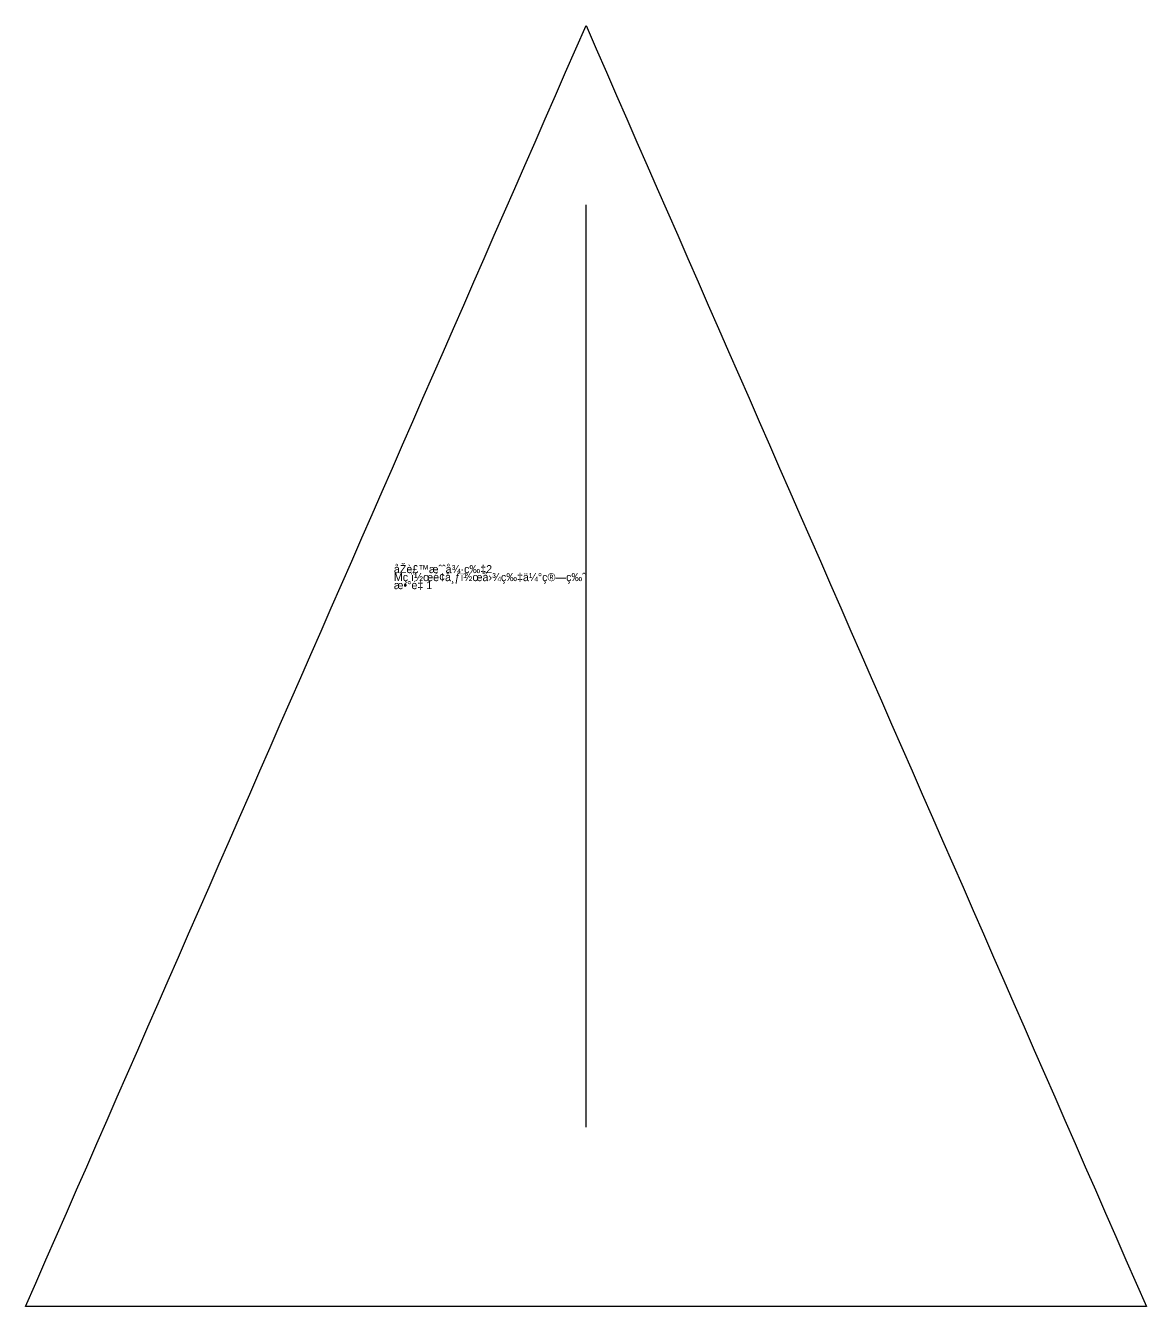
# Model space of a CAD drawing. Header units: millimetres. Extents: x 0 to 2243, y 0 to 2496.
# Drawn here: x 776.2 to 1126.2, y 945.8 to 1345.8 of the extents above; entities that cross this region are included whole.
import ezdxf

# ---------------------------------------------------------------- set-up
doc = ezdxf.new("R2010")
doc.units = ezdxf.units.MM
for name, color, linetype in [('1', 250, 'CONTINUOUS'), ('7', 250, 'CONTINUOUS'), ('8', 250, 'CONTINUOUS')]:
    doc.layers.add(name, color=color, linetype=linetype)

# ---------------------------------------------------------------- blocks, each defined once
blk = doc.blocks.new('åŽè£™æˆˆå¾·ç‰‡2')
at = {"layer": '1'}
blk.add_lwpolyline([(776.25, 945.83), (779.43, 953.1), (782.61, 960.37), (785.79, 967.65), (788.98, 974.92), (792.16, 982.19), (795.34, 989.46), (798.52, 996.74), (801.7, 1004.01), (804.88, 1011.28), (808.07, 1018.55), (811.25, 1025.83), (814.43, 1033.1), (817.61, 1040.37), (820.79, 1047.65), (823.98, 1054.92), (827.16, 1062.19), (830.34, 1069.46), (833.52, 1076.74), (836.7, 1084.01), (839.88, 1091.28), (843.07, 1098.55), (846.25, 1105.83), (849.43, 1113.1), (852.61, 1120.37), (855.79, 1127.65), (858.98, 1134.92), (862.16, 1142.19), (865.34, 1149.46), (868.52, 1156.74), (871.7, 1164.01), (874.88, 1171.28), (878.07, 1178.55), (881.25, 1185.83), (884.43, 1193.1), (887.61, 1200.37), (890.79, 1207.65), (893.98, 1214.92), (897.16, 1222.19), (900.34, 1229.46), (903.52, 1236.74), (906.7, 1244.01), (909.88, 1251.28), (913.07, 1258.55), (916.25, 1265.83), (919.43, 1273.1), (922.61, 1280.37), (925.79, 1287.65), (928.98, 1294.92), (932.16, 1302.19), (935.34, 1309.46), (938.52, 1316.74), (941.7, 1324.01), (944.88, 1331.28), (948.07, 1338.55), (951.25, 1345.83), (954.43, 1338.55), (957.61, 1331.28), (960.79, 1324.01), (963.98, 1316.74), (967.16, 1309.46), (970.34, 1302.19), (973.52, 1294.92), (976.7, 1287.65), (979.88, 1280.37), (983.07, 1273.1), (986.25, 1265.83), (989.43, 1258.55), (992.61, 1251.28), (995.79, 1244.01), (998.98, 1236.74), (1002.16, 1229.46), (1005.34, 1222.19), (1008.52, 1214.92), (1011.7, 1207.65), (1014.88, 1200.37), (1018.07, 1193.1), (1021.25, 1185.83), (1024.43, 1178.55), (1027.61, 1171.28), (1030.79, 1164.01), (1033.98, 1156.74), (1037.16, 1149.46), (1040.34, 1142.19), (1043.52, 1134.92), (1046.7, 1127.65), (1049.88, 1120.37), (1053.07, 1113.1), (1056.25, 1105.83), (1059.43, 1098.55), (1062.61, 1091.28), (1065.79, 1084.01), (1068.98, 1076.74), (1072.16, 1069.46), (1075.34, 1062.19), (1078.52, 1054.92), (1081.7, 1047.65), (1084.88, 1040.37), (1088.07, 1033.1), (1091.25, 1025.83), (1094.43, 1018.55), (1097.61, 1011.28), (1100.79, 1004.01), (1103.98, 996.74), (1107.16, 989.46), (1110.34, 982.19), (1113.52, 974.92), (1116.7, 967.65), (1119.88, 960.37), (1123.07, 953.1), (1126.25, 945.83), (1118.29, 945.83), (1110.34, 945.83), (1102.38, 945.83), (1094.43, 945.83), (1086.48, 945.83), (1078.52, 945.83), (1070.57, 945.83), (1062.61, 945.83), (1054.66, 945.83), (1046.7, 945.83), (1038.75, 945.83), (1030.79, 945.83), (1022.84, 945.83), (1014.88, 945.83), (1006.93, 945.83), (998.98, 945.83), (991.02, 945.83), (983.07, 945.83), (975.11, 945.83), (967.16, 945.83), (959.2, 945.83), (951.25, 945.83), (943.29, 945.83), (935.34, 945.83), (927.38, 945.83), (919.43, 945.83), (911.48, 945.83), (903.52, 945.83), (895.57, 945.83), (887.61, 945.83), (879.66, 945.83), (871.7, 945.83), (863.75, 945.83), (855.79, 945.83), (847.84, 945.83), (839.88, 945.83), (831.93, 945.83), (823.98, 945.83), (816.02, 945.83), (808.07, 945.83), (800.11, 945.83), (792.16, 945.83), (784.2, 945.83)], close=True, dxfattribs=at)
at = {"layer": '7'}
blk.add_line((951.25, 1001.83), (951.25, 1289.83), dxfattribs=at)
at = {"layer": '8'}
blk.add_lwpolyline([(776.25, 945.83), (779.43, 953.1), (782.61, 960.37), (785.79, 967.65), (788.98, 974.92), (792.16, 982.19), (795.34, 989.46), (798.52, 996.74), (801.7, 1004.01), (804.88, 1011.28), (808.07, 1018.55), (811.25, 1025.83), (814.43, 1033.1), (817.61, 1040.37), (820.79, 1047.65), (823.98, 1054.92), (827.16, 1062.19), (830.34, 1069.46), (833.52, 1076.74), (836.7, 1084.01), (839.88, 1091.28), (843.07, 1098.55), (846.25, 1105.83), (849.43, 1113.1), (852.61, 1120.37), (855.79, 1127.65), (858.98, 1134.92), (862.16, 1142.19), (865.34, 1149.46), (868.52, 1156.74), (871.7, 1164.01), (874.88, 1171.28), (878.07, 1178.55), (881.25, 1185.83), (884.43, 1193.1), (887.61, 1200.37), (890.79, 1207.65), (893.98, 1214.92), (897.16, 1222.19), (900.34, 1229.46), (903.52, 1236.74), (906.7, 1244.01), (909.88, 1251.28), (913.07, 1258.55), (916.25, 1265.83), (919.43, 1273.1), (922.61, 1280.37), (925.79, 1287.65), (928.98, 1294.92), (932.16, 1302.19), (935.34, 1309.46), (938.52, 1316.74), (941.7, 1324.01), (944.88, 1331.28), (948.07, 1338.55), (951.25, 1345.83), (954.43, 1338.55), (957.61, 1331.28), (960.79, 1324.01), (963.98, 1316.74), (967.16, 1309.46), (970.34, 1302.19), (973.52, 1294.92), (976.7, 1287.65), (979.88, 1280.37), (983.07, 1273.1), (986.25, 1265.83), (989.43, 1258.55), (992.61, 1251.28), (995.79, 1244.01), (998.98, 1236.74), (1002.16, 1229.46), (1005.34, 1222.19), (1008.52, 1214.92), (1011.7, 1207.65), (1014.88, 1200.37), (1018.07, 1193.1), (1021.25, 1185.83), (1024.43, 1178.55), (1027.61, 1171.28), (1030.79, 1164.01), (1033.98, 1156.74), (1037.16, 1149.46), (1040.34, 1142.19), (1043.52, 1134.92), (1046.7, 1127.65), (1049.88, 1120.37), (1053.07, 1113.1), (1056.25, 1105.83), (1059.43, 1098.55), (1062.61, 1091.28), (1065.79, 1084.01), (1068.98, 1076.74), (1072.16, 1069.46), (1075.34, 1062.19), (1078.52, 1054.92), (1081.7, 1047.65), (1084.88, 1040.37), (1088.07, 1033.1), (1091.25, 1025.83), (1094.43, 1018.55), (1097.61, 1011.28), (1100.79, 1004.01), (1103.98, 996.74), (1107.16, 989.46), (1110.34, 982.19), (1113.52, 974.92), (1116.7, 967.65), (1119.88, 960.37), (1123.07, 953.1), (1126.25, 945.83), (1118.29, 945.83), (1110.34, 945.83), (1102.38, 945.83), (1094.43, 945.83), (1086.48, 945.83), (1078.52, 945.83), (1070.57, 945.83), (1062.61, 945.83), (1054.66, 945.83), (1046.7, 945.83), (1038.75, 945.83), (1030.79, 945.83), (1022.84, 945.83), (1014.88, 945.83), (1006.93, 945.83), (998.98, 945.83), (991.02, 945.83), (983.07, 945.83), (975.11, 945.83), (967.16, 945.83), (959.2, 945.83), (951.25, 945.83), (943.29, 945.83), (935.34, 945.83), (927.38, 945.83), (919.43, 945.83), (911.48, 945.83), (903.52, 945.83), (895.57, 945.83), (887.61, 945.83), (879.66, 945.83), (871.7, 945.83), (863.75, 945.83), (855.79, 945.83), (847.84, 945.83), (839.88, 945.83), (831.93, 945.83), (823.98, 945.83), (816.02, 945.83), (808.07, 945.83), (800.11, 945.83), (792.16, 945.83), (784.2, 945.83)], close=True, dxfattribs=at)
at = {"layer": '1'}
for s, p in [('åŽè£™æˆˆå¾·ç‰‡2', (891.25, 1174.83)), ('æ•°é‡ 1', (891.25, 1169.83)), ('Mç\xa0ï½œé¢å¸ƒï½œå›¾ç‰‡ä¼°ç®—ç‰ˆ', (891.25, 1172.33))]:
    blk.add_text(s, height=2.5, dxfattribs=at).set_placement(p)

msp = doc.modelspace()

# ---------------------------------------------------------------- block references
at = {"layer": '1'}
msp.add_blockref('åŽè£™æˆˆå¾·ç‰‡2', (0, 0), dxfattribs=at)

doc.saveas('drawing.dxf')
